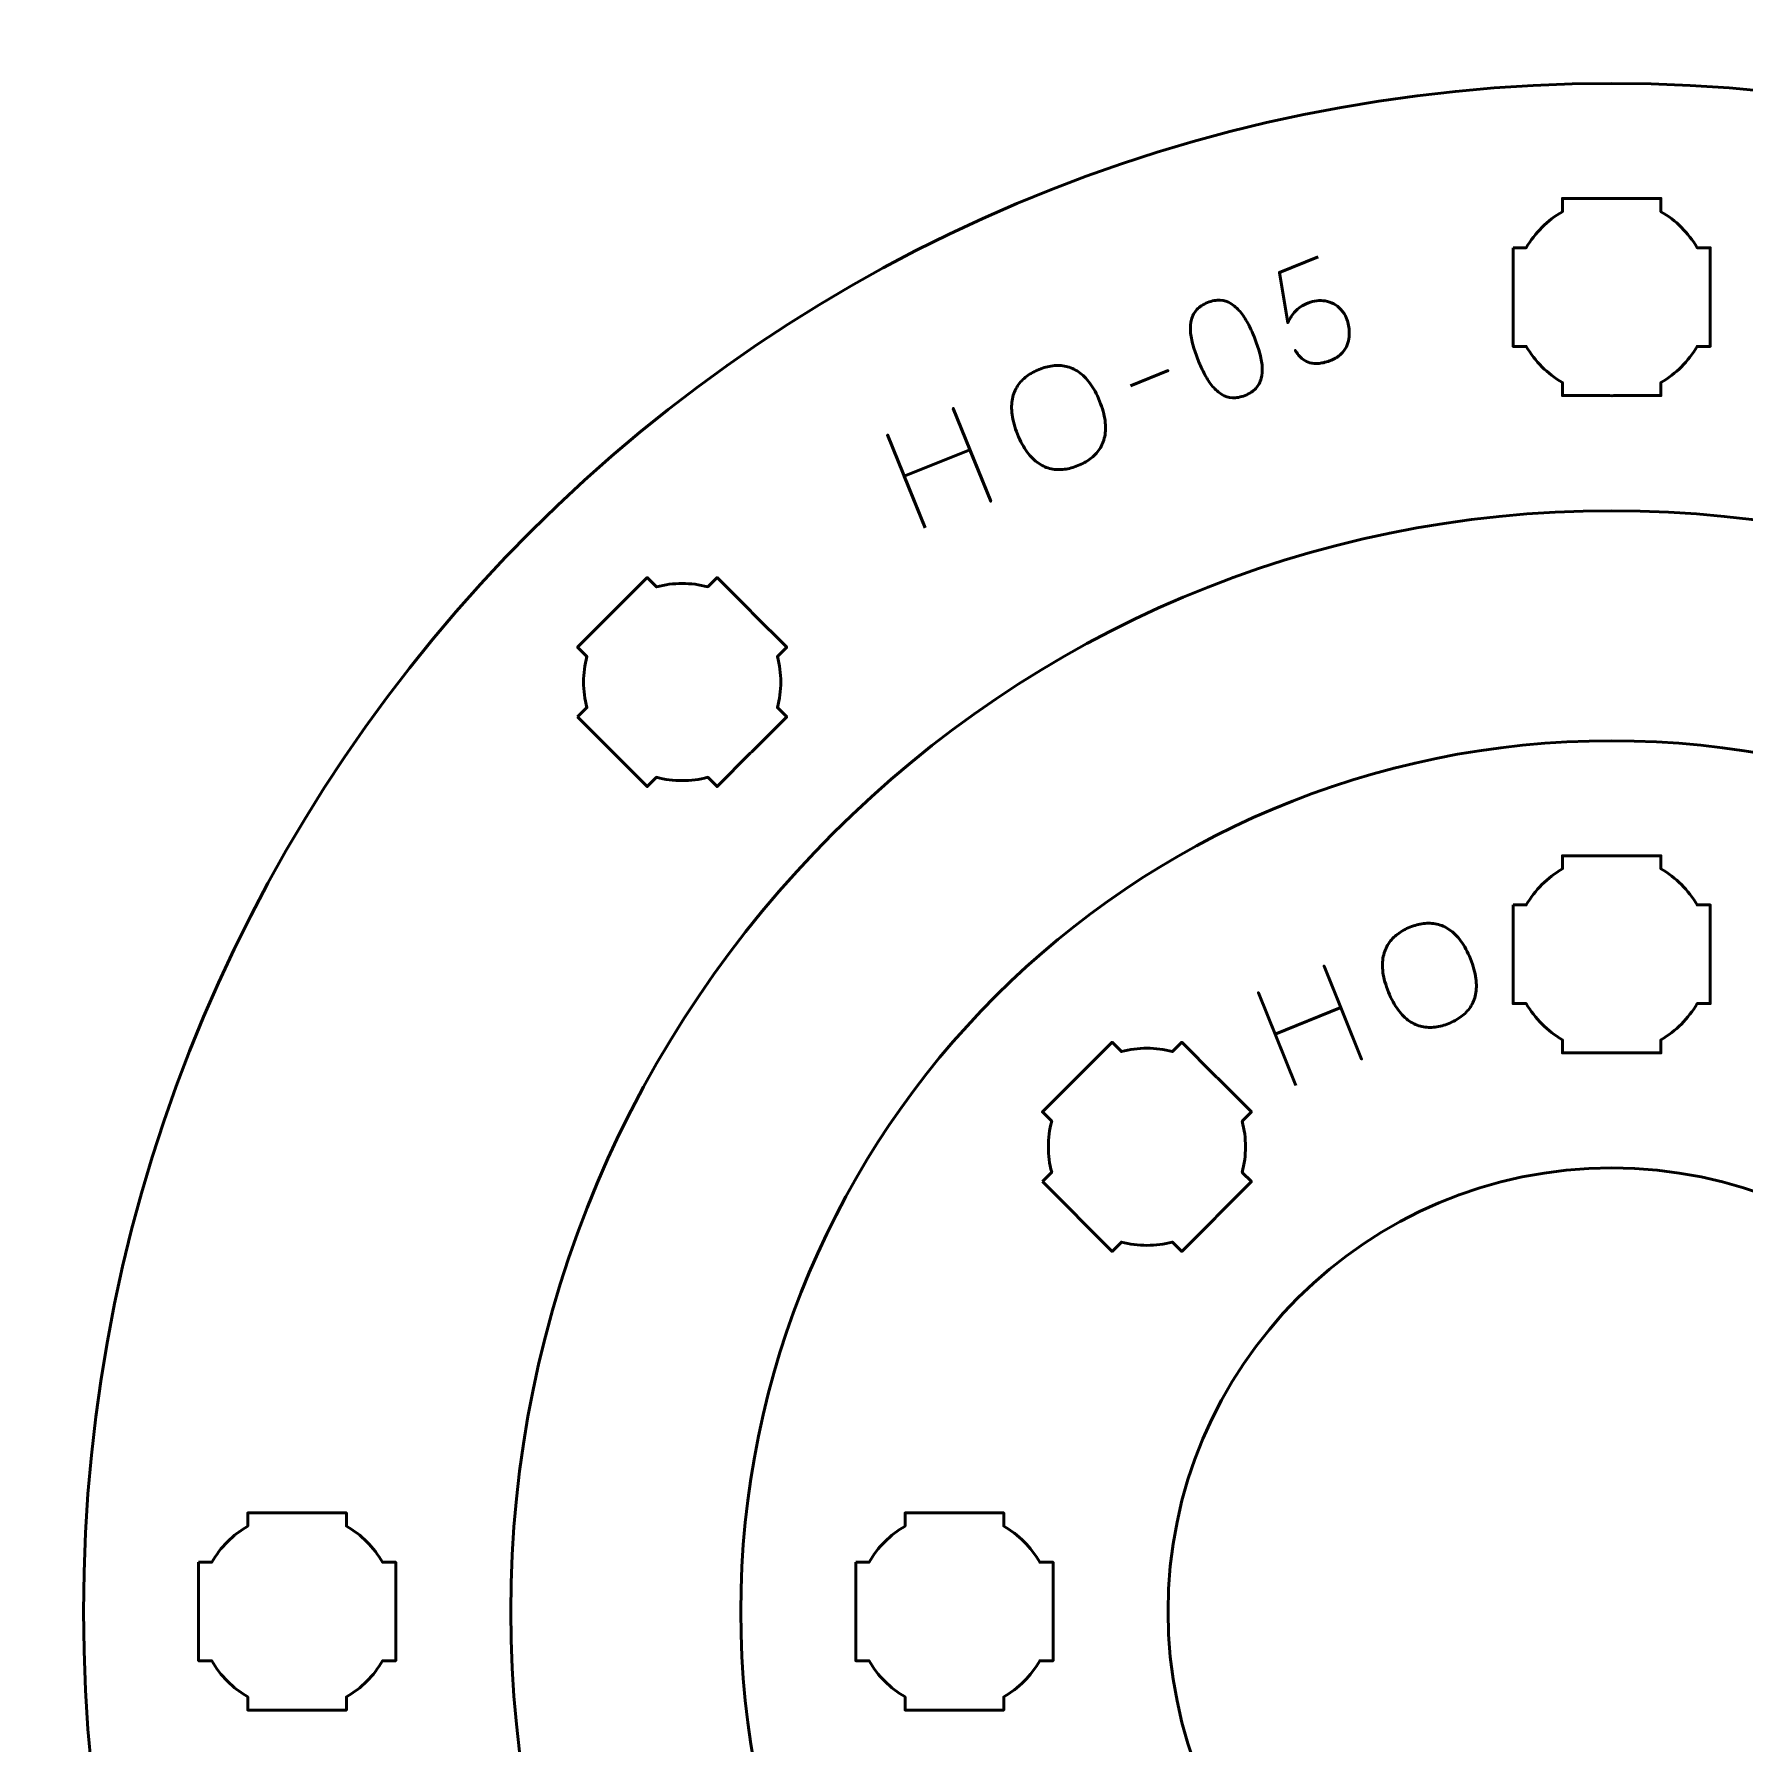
# Model space of a CAD drawing. Header units: centimetres. Extents: x -21 to 0, y -29.7 to 0.
# Drawn here: x -10.5 to -5.3, y -24.65 to -19.45 of the extents above; entities that cross this region are included whole.
import ezdxf

# ---------------------------------------------------------------- set-up
doc = ezdxf.new("R2010")
doc.units = ezdxf.units.CM
doc.header["$MEASUREMENT"] = 0
doc.layers.add('Layer 1', color=7, linetype='Continuous')

msp = doc.modelspace()

# ---------------------------------------------------------------- linework, layer by layer
at = {"layer": 'Layer 1', "color": 3, "lineweight": 53}
for major_axis in [(0, 4.65), (0, 3.35), (0, 2.65), (0, 1.35)]:
    msp.add_ellipse((-5.7, -24.25), major_axis=major_axis, ratio=1, dxfattribs=at)
at = {"layer": 'Layer 1', "color": 1, "lineweight": 53}
msp.add_open_spline([(-21.00003, -29.19995), (-21.00003, -29.19995), (-21.00003, -9.49992), (-21.00003, -9.49992), (-21.00003, -9.49992), (-21.00003, -9.41709), (-20.93286, -9.34992), (-20.85003, -9.34992), (-20.85003, -9.34992), (-20.7672, -9.34992), (-20.70003, -9.28275), (-20.70003, -9.19992), (-20.70003, -9.19992), (-20.70003, -9.11709), (-20.7672, -9.04992), (-20.85003, -9.04992), (-20.85003, -9.04992), (-20.93286, -9.04992), (-21.00003, -8.98275), (-21.00003, -8.89992), (-21.00003, -8.89992), (-21.00003, -8.81709), (-20.93286, -8.74992), (-20.85003, -8.74992), (-20.85003, -8.74992), (-20.7672, -8.74992), (-20.70003, -8.68275), (-20.70003, -8.59992), (-20.70003, -8.59992), (-20.70003, -8.51709), (-20.7672, -8.44992), (-20.85003, -8.44992), (-20.85003, -8.44992), (-20.93286, -8.44992), (-21.00003, -8.38275), (-21.00003, -8.29992), (-21.00003, -8.29992), (-21.00003, -8.21709), (-20.93286, -8.14992), (-20.85003, -8.14992), (-20.85003, -8.14992), (-20.7672, -8.14992), (-20.70003, -8.08275), (-20.70003, -7.99992), (-20.70003, -7.99992), (-20.70003, -7.91709), (-20.7672, -7.84992), (-20.85003, -7.84992), (-20.85003, -7.84992), (-20.93286, -7.84992), (-21.00003, -7.78275), (-21.00003, -7.69992), (-21.00003, -7.69992), (-21.00003, -7.61709), (-20.93286, -7.54992), (-20.85003, -7.54992), (-20.85003, -7.54992), (-20.7672, -7.54992), (-20.70003, -7.48275), (-20.70003, -7.39992), (-20.70003, -7.39992), (-20.70003, -7.31709), (-20.7672, -7.24992), (-20.85003, -7.24992), (-20.85003, -7.24992), (-20.93286, -7.24992), (-21.00003, -7.18275), (-21.00003, -7.09992), (-21.00003, -7.09992), (-21.00003, -7.01709), (-20.93286, -6.94992), (-20.85003, -6.94992), (-20.85003, -6.94992), (-20.7672, -6.94992), (-20.70003, -6.88275), (-20.70003, -6.79992), (-20.70003, -6.79992), (-20.70003, -6.71709), (-20.7672, -6.64992), (-20.85003, -6.64992), (-20.85003, -6.64992), (-20.93286, -6.64992), (-21.00003, -6.58275), (-21.00003, -6.49992), (-21.00003, -6.49992), (-21.00003, -6.41709), (-20.93286, -6.34992), (-20.85003, -6.34992), (-20.85003, -6.34992), (-20.7672, -6.34992), (-20.70003, -6.28275), (-20.70003, -6.19992), (-20.70003, -6.19992), (-20.70003, -6.11709), (-20.7672, -6.04992), (-20.85003, -6.04992), (-20.85003, -6.04992), (-20.93286, -6.04992), (-21.00003, -5.98275), (-21.00003, -5.89992), (-21.00003, -5.89992), (-21.00003, -5.81709), (-20.93286, -5.74992), (-20.85003, -5.74992), (-20.85003, -5.74992), (-20.7672, -5.74992), (-20.70003, -5.68275), (-20.70003, -5.59992), (-20.70003, -5.59992), (-20.70003, -5.51709), (-20.7672, -5.44992), (-20.85003, -5.44992), (-20.85003, -5.44992), (-20.93286, -5.44992), (-21.00003, -5.38275), (-21.00003, -5.29992), (-21.00003, -5.29992), (-21.00003, -5.21709), (-20.93286, -5.14992), (-20.85003, -5.14992), (-20.85003, -5.14992), (-20.7672, -5.14992), (-20.70003, -5.08275), (-20.70003, -4.99992), (-20.70003, -4.99992), (-20.70003, -4.91709), (-20.7672, -4.84992), (-20.85003, -4.84992), (-20.85003, -4.84992), (-20.93286, -4.84992), (-21.00003, -4.78275), (-21.00003, -4.69992), (-21.00003, -4.69992), (-21.00003, -4.61709), (-20.93286, -4.54992), (-20.85003, -4.54992), (-20.85003, -4.54992), (-20.7672, -4.54992), (-20.70003, -4.48275), (-20.70003, -4.39992), (-20.70003, -4.39992), (-20.70003, -4.31709), (-20.7672, -4.24992), (-20.85003, -4.24992), (-20.85003, -4.24992), (-20.93286, -4.24992), (-21.00003, -4.18275), (-21.00003, -4.09992), (-21.00003, -4.09992), (-21.00003, -4.01709), (-20.93286, -3.94992), (-20.85003, -3.94992), (-20.85003, -3.94992), (-20.7672, -3.94992), (-20.70003, -3.88275), (-20.70003, -3.79992), (-20.70003, -3.79992), (-20.70003, -3.71709), (-20.7672, -3.64992), (-20.85003, -3.64992), (-20.85003, -3.64992), (-20.93286, -3.64992), (-21.00003, -3.58275), (-21.00003, -3.49992), (-21.00003, -3.49992), (-21.00003, -3.41709), (-20.93286, -3.34992), (-20.85003, -3.34992), (-20.85003, -3.34992), (-20.7672, -3.34992), (-20.70003, -3.28275), (-20.70003, -3.19992), (-20.70003, -3.19992), (-20.70003, -3.11709), (-20.7672, -3.04992), (-20.85003, -3.04992), (-20.85003, -3.04992), (-20.93286, -3.04992), (-21.00003, -2.98275), (-21.00003, -2.89992), (-21.00003, -2.89992), (-21.00003, -2.81709), (-20.93286, -2.74992), (-20.85003, -2.74992), (-20.85003, -2.74992), (-20.7672, -2.74992), (-20.70003, -2.68275), (-20.70003, -2.59992), (-20.70003, -2.59992), (-20.70003, -2.51709), (-20.7672, -2.44992), (-20.85003, -2.44992), (-20.85003, -2.44992), (-20.93286, -2.44992), (-21.00003, -2.38275), (-21.00003, -2.29992), (-21.00003, -2.29992), (-21.00003, -2.21709), (-20.93286, -2.14992), (-20.85003, -2.14992), (-20.85003, -2.14992), (-20.7672, -2.14992), (-20.70003, -2.08275), (-20.70003, -1.99992), (-20.70003, -1.99992), (-20.70003, -1.91709), (-20.7672, -1.84992), (-20.85003, -1.84992), (-20.85003, -1.84992), (-20.93286, -1.84992), (-21.00003, -1.78275), (-21.00003, -1.69992), (-21.00003, -1.69992), (-21.00003, -1.61709), (-20.93286, -1.54992), (-20.85003, -1.54992), (-20.85003, -1.54992), (-20.7672, -1.54992), (-20.70003, -1.48275), (-20.70003, -1.39992), (-20.70003, -1.39992), (-20.70003, -1.31709), (-20.7672, -1.24992), (-20.85003, -1.24992), (-20.85003, -1.24992), (-20.93286, -1.24992), (-21.00003, -1.18275), (-21.00003, -1.09992), (-21.00003, -1.09992), (-21.00003, -1.09992), (-21.00003, -0.49992), (-21.00003, -0.49992), (-21.00003, -0.49992), (-21.00003, -0.22295), (-20.77694, 0.00004), (-20.49994, 0.00004), (-20.49994, 0.00004), (-20.49994, 0.00004), (-0.50008, 0.00004), (-0.50008, 0.00004), (-0.50008, 0.00004), (-0.22294, 0.00004), (0.00002, -0.22295), (0.00002, -0.49992), (0.00002, -0.49992), (0.00002, -0.49992), (0.00002, -29.19995), (0.00002, -29.19995), (0.00002, -29.19995), (0.00002, -29.47695), (-0.22294, -29.70004), (-0.50008, -29.70004), (-0.50008, -29.70004), (-0.50008, -29.70004), (-20.49994, -29.70004), (-20.49994, -29.70004), (-20.49994, -29.70004), (-20.77694, -29.70004), (-21.00003, -29.47695), (-21.00003, -29.19995)], degree=3, knots=[0, 0, 0, 0, 0.0153846, 0.0153846, 0.0153846, 0.0153846, 0.0307692, 0.0307692, 0.0307692, 0.0307692, 0.0461538, 0.0461538, 0.0461538, 0.0461538, 0.0615385, 0.0615385, 0.0615385, 0.0615385, 0.0769231, 0.0769231, 0.0769231, 0.0769231, 0.0923077, 0.0923077, 0.0923077, 0.0923077, 0.1076923, 0.1076923, 0.1076923, 0.1076923, 0.1230769, 0.1230769, 0.1230769, 0.1230769, 0.1384615, 0.1384615, 0.1384615, 0.1384615, 0.1538462, 0.1538462, 0.1538462, 0.1538462, 0.1692308, 0.1692308, 0.1692308, 0.1692308, 0.1846154, 0.1846154, 0.1846154, 0.1846154, 0.2, 0.2, 0.2, 0.2, 0.2153846, 0.2153846, 0.2153846, 0.2153846, 0.2307692, 0.2307692, 0.2307692, 0.2307692, 0.2461538, 0.2461538, 0.2461538, 0.2461538, 0.2615385, 0.2615385, 0.2615385, 0.2615385, 0.2769231, 0.2769231, 0.2769231, 0.2769231, 0.2923077, 0.2923077, 0.2923077, 0.2923077, 0.3076923, 0.3076923, 0.3076923, 0.3076923, 0.3230769, 0.3230769, 0.3230769, 0.3230769, 0.3384615, 0.3384615, 0.3384615, 0.3384615, 0.3538462, 0.3538462, 0.3538462, 0.3538462, 0.3692308, 0.3692308, 0.3692308, 0.3692308, 0.3846154, 0.3846154, 0.3846154, 0.3846154, 0.4, 0.4, 0.4, 0.4, 0.4153846, 0.4153846, 0.4153846, 0.4153846, 0.4307692, 0.4307692, 0.4307692, 0.4307692, 0.4461538, 0.4461538, 0.4461538, 0.4461538, 0.4615385, 0.4615385, 0.4615385, 0.4615385, 0.4769231, 0.4769231, 0.4769231, 0.4769231, 0.4923077, 0.4923077, 0.4923077, 0.4923077, 0.5076923, 0.5076923, 0.5076923, 0.5076923, 0.5230769, 0.5230769, 0.5230769, 0.5230769, 0.5384615, 0.5384615, 0.5384615, 0.5384615, 0.5538462, 0.5538462, 0.5538462, 0.5538462, 0.5692308, 0.5692308, 0.5692308, 0.5692308, 0.5846154, 0.5846154, 0.5846154, 0.5846154, 0.6, 0.6, 0.6, 0.6, 0.6153846, 0.6153846, 0.6153846, 0.6153846, 0.6307692, 0.6307692, 0.6307692, 0.6307692, 0.6461538, 0.6461538, 0.6461538, 0.6461538, 0.6615385, 0.6615385, 0.6615385, 0.6615385, 0.6769231, 0.6769231, 0.6769231, 0.6769231, 0.6923077, 0.6923077, 0.6923077, 0.6923077, 0.7076923, 0.7076923, 0.7076923, 0.7076923, 0.7230769, 0.7230769, 0.7230769, 0.7230769, 0.7384615, 0.7384615, 0.7384615, 0.7384615, 0.7538462, 0.7538462, 0.7538462, 0.7538462, 0.7692308, 0.7692308, 0.7692308, 0.7692308, 0.7846154, 0.7846154, 0.7846154, 0.7846154, 0.8, 0.8, 0.8, 0.8, 0.8153846, 0.8153846, 0.8153846, 0.8153846, 0.8307692, 0.8307692, 0.8307692, 0.8307692, 0.8461538, 0.8461538, 0.8461538, 0.8461538, 0.8615385, 0.8615385, 0.8615385, 0.8615385, 0.8769231, 0.8769231, 0.8769231, 0.8769231, 0.8923077, 0.8923077, 0.8923077, 0.8923077, 0.9076923, 0.9076923, 0.9076923, 0.9076923, 0.9230769, 0.9230769, 0.9230769, 0.9230769, 0.9384615, 0.9384615, 0.9384615, 0.9384615, 0.9538462, 0.9538462, 0.9538462, 0.9538462, 0.9692308, 0.9692308, 0.9692308, 0.9692308, 0.9846154, 0.9846154, 0.9846154, 0.9846154, 1, 1, 1, 1], dxfattribs=at)
at = {"layer": 'Layer 1', "lineweight": 53}
for points in [[(-6, -20.0999), (-6, -20.0999), (-5.9598, -20.0999), (-5.9598, -20.0999), (-5.9598, -20.0999), (-5.93347, -20.05438), (-5.89551, -20.01645), (-5.85, -19.99012), (-5.85, -19.99012), (-5.85, -19.99012), (-5.85, -19.9499), (-5.85, -19.9499), (-5.85, -19.9499), (-5.85, -19.9499), (-5.55, -19.9499), (-5.55, -19.9499), (-5.55, -19.9499), (-5.55, -19.9499), (-5.55, -19.99009), (-5.55, -19.99009), (-5.55, -19.99009), (-5.50447, -20.01642), (-5.46648, -20.05437), (-5.44012, -20.0999), (-5.44012, -20.0999), (-5.44012, -20.0999), (-5.4, -20.0999), (-5.4, -20.0999), (-5.4, -20.0999), (-5.4, -20.0999), (-5.4, -20.24532), (-5.4, -20.24532), (-5.4, -20.24532), (-5.4, -20.24532), (-5.39994, -20.24997), (-5.39994, -20.24997), (-5.39994, -20.24997), (-5.39994, -20.24997), (-5.4, -20.25461), (-5.4, -20.25461), (-5.4, -20.25461), (-5.4, -20.25461), (-5.4, -20.3999), (-5.4, -20.3999), (-5.4, -20.3999), (-5.4, -20.3999), (-5.44007, -20.3999), (-5.44007, -20.3999), (-5.44007, -20.3999), (-5.46642, -20.44547), (-5.50442, -20.48348), (-5.55, -20.50984), (-5.55, -20.50984), (-5.55, -20.50984), (-5.55, -20.5499), (-5.55, -20.5499), (-5.55, -20.5499), (-5.55, -20.5499), (-5.69328, -20.5499), (-5.69328, -20.5499), (-5.69328, -20.5499), (-5.69328, -20.5499), (-5.69995, -20.54998), (-5.69995, -20.54998), (-5.69995, -20.54998), (-5.69995, -20.54998), (-5.70663, -20.5499), (-5.70663, -20.5499), (-5.70663, -20.5499), (-5.70663, -20.5499), (-5.85, -20.5499), (-5.85, -20.5499), (-5.85, -20.5499), (-5.85, -20.5499), (-5.85, -20.5098), (-5.85, -20.5098), (-5.85, -20.5098), (-5.89554, -20.48344), (-5.93352, -20.44545), (-5.95985, -20.3999), (-5.95985, -20.3999), (-5.95985, -20.3999), (-6, -20.3999), (-6, -20.3999), (-6, -20.3999), (-6, -20.3999), (-6, -20.0999), (-6, -20.0999)], [(-8.84664, -21.52757), (-8.84664, -21.52757), (-8.81822, -21.49915), (-8.81822, -21.49915), (-8.81822, -21.49915), (-8.83179, -21.44834), (-8.83177, -21.39468), (-8.8182, -21.34388), (-8.8182, -21.34388), (-8.8182, -21.34388), (-8.84664, -21.31544), (-8.84664, -21.31544), (-8.84664, -21.31544), (-8.84664, -21.31544), (-8.63451, -21.10331), (-8.63451, -21.10331), (-8.63451, -21.10331), (-8.63451, -21.10331), (-8.60609, -21.13173), (-8.60609, -21.13173), (-8.60609, -21.13173), (-8.55528, -21.11815), (-8.50158, -21.11812), (-8.45075, -21.13168), (-8.45075, -21.13168), (-8.45075, -21.13168), (-8.42238, -21.10331), (-8.42238, -21.10331), (-8.42238, -21.10331), (-8.42238, -21.10331), (-8.31955, -21.20614), (-8.31955, -21.20614), (-8.31955, -21.20614), (-8.31955, -21.20614), (-8.31622, -21.20938), (-8.31622, -21.20938), (-8.31622, -21.20938), (-8.31622, -21.20938), (-8.31298, -21.2127), (-8.31298, -21.2127), (-8.31298, -21.2127), (-8.31298, -21.2127), (-8.21025, -21.31544), (-8.21025, -21.31544), (-8.21025, -21.31544), (-8.21025, -21.31544), (-8.23858, -21.34377), (-8.23858, -21.34377), (-8.23858, -21.34377), (-8.22499, -21.39463), (-8.22498, -21.44838), (-8.23858, -21.49925), (-8.23858, -21.49925), (-8.23858, -21.49925), (-8.21025, -21.52757), (-8.21025, -21.52757), (-8.21025, -21.52757), (-8.21025, -21.52757), (-8.31156, -21.62889), (-8.31156, -21.62889), (-8.31156, -21.62889), (-8.31156, -21.62889), (-8.31622, -21.63366), (-8.31622, -21.63366), (-8.31622, -21.63366), (-8.31622, -21.63366), (-8.321, -21.63833), (-8.321, -21.63833), (-8.321, -21.63833), (-8.321, -21.63833), (-8.42238, -21.7397), (-8.42238, -21.7397), (-8.42238, -21.7397), (-8.42238, -21.7397), (-8.45074, -21.71135), (-8.45074, -21.71135), (-8.45074, -21.71135), (-8.50158, -21.72491), (-8.5553, -21.7249), (-8.60612, -21.71131), (-8.60612, -21.71131), (-8.60612, -21.71131), (-8.63451, -21.7397), (-8.63451, -21.7397), (-8.63451, -21.7397), (-8.63451, -21.7397), (-8.84664, -21.52757), (-8.84664, -21.52757)], [(-6, -22.0999), (-6, -22.0999), (-5.9598, -22.0999), (-5.9598, -22.0999), (-5.9598, -22.0999), (-5.93347, -22.05438), (-5.89551, -22.01645), (-5.85, -21.99012), (-5.85, -21.99012), (-5.85, -21.99012), (-5.85, -21.9499), (-5.85, -21.9499), (-5.85, -21.9499), (-5.85, -21.9499), (-5.55, -21.9499), (-5.55, -21.9499), (-5.55, -21.9499), (-5.55, -21.9499), (-5.55, -21.99009), (-5.55, -21.99009), (-5.55, -21.99009), (-5.50447, -22.01642), (-5.46648, -22.05437), (-5.44012, -22.0999), (-5.44012, -22.0999), (-5.44012, -22.0999), (-5.4, -22.0999), (-5.4, -22.0999), (-5.4, -22.0999), (-5.4, -22.0999), (-5.4, -22.24532), (-5.4, -22.24532), (-5.4, -22.24532), (-5.4, -22.24532), (-5.39994, -22.24997), (-5.39994, -22.24997), (-5.39994, -22.24997), (-5.39994, -22.24997), (-5.4, -22.25461), (-5.4, -22.25461), (-5.4, -22.25461), (-5.4, -22.25461), (-5.4, -22.3999), (-5.4, -22.3999), (-5.4, -22.3999), (-5.4, -22.3999), (-5.44007, -22.3999), (-5.44007, -22.3999), (-5.44007, -22.3999), (-5.46642, -22.44547), (-5.50442, -22.48348), (-5.55, -22.50984), (-5.55, -22.50984), (-5.55, -22.50984), (-5.55, -22.5499), (-5.55, -22.5499), (-5.55, -22.5499), (-5.55, -22.5499), (-5.69328, -22.5499), (-5.69328, -22.5499), (-5.69328, -22.5499), (-5.69328, -22.5499), (-5.69995, -22.54998), (-5.69995, -22.54998), (-5.69995, -22.54998), (-5.69995, -22.54998), (-5.70663, -22.5499), (-5.70663, -22.5499), (-5.70663, -22.5499), (-5.70663, -22.5499), (-5.85, -22.5499), (-5.85, -22.5499), (-5.85, -22.5499), (-5.85, -22.5499), (-5.85, -22.5098), (-5.85, -22.5098), (-5.85, -22.5098), (-5.89554, -22.48344), (-5.93352, -22.44545), (-5.95985, -22.3999), (-5.95985, -22.3999), (-5.95985, -22.3999), (-6, -22.3999), (-6, -22.3999), (-6, -22.3999), (-6, -22.3999), (-6, -22.0999), (-6, -22.0999)], [(-7.43243, -22.94179), (-7.43243, -22.94179), (-7.40401, -22.91336), (-7.40401, -22.91336), (-7.40401, -22.91336), (-7.41757, -22.86255), (-7.41755, -22.80889), (-7.40399, -22.75809), (-7.40399, -22.75809), (-7.40399, -22.75809), (-7.43243, -22.72965), (-7.43243, -22.72965), (-7.43243, -22.72965), (-7.43243, -22.72965), (-7.2203, -22.51752), (-7.2203, -22.51752), (-7.2203, -22.51752), (-7.2203, -22.51752), (-7.19188, -22.54594), (-7.19188, -22.54594), (-7.19188, -22.54594), (-7.14107, -22.53236), (-7.08737, -22.53234), (-7.03654, -22.54589), (-7.03654, -22.54589), (-7.03654, -22.54589), (-7.00817, -22.51752), (-7.00817, -22.51752), (-7.00817, -22.51752), (-7.00817, -22.51752), (-6.90534, -22.62035), (-6.90534, -22.62035), (-6.90534, -22.62035), (-6.90534, -22.62035), (-6.90201, -22.62359), (-6.90201, -22.62359), (-6.90201, -22.62359), (-6.90201, -22.62359), (-6.89877, -22.62692), (-6.89877, -22.62692), (-6.89877, -22.62692), (-6.89877, -22.62692), (-6.79604, -22.72965), (-6.79604, -22.72965), (-6.79604, -22.72965), (-6.79604, -22.72965), (-6.82437, -22.75799), (-6.82437, -22.75799), (-6.82437, -22.75799), (-6.81078, -22.80884), (-6.81077, -22.86259), (-6.82436, -22.91346), (-6.82436, -22.91346), (-6.82436, -22.91346), (-6.79604, -22.94179), (-6.79604, -22.94179), (-6.79604, -22.94179), (-6.79604, -22.94179), (-6.89735, -23.0431), (-6.89735, -23.0431), (-6.89735, -23.0431), (-6.89735, -23.0431), (-6.90201, -23.04787), (-6.90201, -23.04787), (-6.90201, -23.04787), (-6.90201, -23.04787), (-6.90679, -23.05254), (-6.90679, -23.05254), (-6.90679, -23.05254), (-6.90679, -23.05254), (-7.00817, -23.15392), (-7.00817, -23.15392), (-7.00817, -23.15392), (-7.00817, -23.15392), (-7.03652, -23.12556), (-7.03652, -23.12556), (-7.03652, -23.12556), (-7.08736, -23.13912), (-7.14108, -23.13912), (-7.19191, -23.12553), (-7.19191, -23.12553), (-7.19191, -23.12553), (-7.2203, -23.15392), (-7.2203, -23.15392), (-7.2203, -23.15392), (-7.2203, -23.15392), (-7.43243, -22.94179), (-7.43243, -22.94179)], [(-10, -24.0999), (-10, -24.0999), (-9.9598, -24.0999), (-9.9598, -24.0999), (-9.9598, -24.0999), (-9.93347, -24.05438), (-9.89551, -24.01645), (-9.85, -23.99012), (-9.85, -23.99012), (-9.85, -23.99012), (-9.85, -23.9499), (-9.85, -23.9499), (-9.85, -23.9499), (-9.85, -23.9499), (-9.55, -23.9499), (-9.55, -23.9499), (-9.55, -23.9499), (-9.55, -23.9499), (-9.55, -23.99009), (-9.55, -23.99009), (-9.55, -23.99009), (-9.50447, -24.01642), (-9.46648, -24.05437), (-9.44012, -24.0999), (-9.44012, -24.0999), (-9.44012, -24.0999), (-9.4, -24.0999), (-9.4, -24.0999), (-9.4, -24.0999), (-9.4, -24.0999), (-9.4, -24.24532), (-9.4, -24.24532), (-9.4, -24.24532), (-9.4, -24.24532), (-9.39994, -24.24997), (-9.39994, -24.24997), (-9.39994, -24.24997), (-9.39994, -24.24997), (-9.4, -24.25461), (-9.4, -24.25461), (-9.4, -24.25461), (-9.4, -24.25461), (-9.4, -24.3999), (-9.4, -24.3999), (-9.4, -24.3999), (-9.4, -24.3999), (-9.44007, -24.3999), (-9.44007, -24.3999), (-9.44007, -24.3999), (-9.46642, -24.44547), (-9.50442, -24.48348), (-9.55, -24.50984), (-9.55, -24.50984), (-9.55, -24.50984), (-9.55, -24.5499), (-9.55, -24.5499), (-9.55, -24.5499), (-9.55, -24.5499), (-9.69328, -24.5499), (-9.69328, -24.5499), (-9.69328, -24.5499), (-9.69328, -24.5499), (-9.69995, -24.54998), (-9.69995, -24.54998), (-9.69995, -24.54998), (-9.69995, -24.54998), (-9.70663, -24.5499), (-9.70663, -24.5499), (-9.70663, -24.5499), (-9.70663, -24.5499), (-9.85, -24.5499), (-9.85, -24.5499), (-9.85, -24.5499), (-9.85, -24.5499), (-9.85, -24.5098), (-9.85, -24.5098), (-9.85, -24.5098), (-9.89554, -24.48344), (-9.93352, -24.44545), (-9.95985, -24.3999), (-9.95985, -24.3999), (-9.95985, -24.3999), (-10, -24.3999), (-10, -24.3999), (-10, -24.3999), (-10, -24.3999), (-10, -24.0999), (-10, -24.0999)], [(-8, -24.0999), (-8, -24.0999), (-7.9598, -24.0999), (-7.9598, -24.0999), (-7.9598, -24.0999), (-7.93347, -24.05438), (-7.89551, -24.01645), (-7.85, -23.99012), (-7.85, -23.99012), (-7.85, -23.99012), (-7.85, -23.9499), (-7.85, -23.9499), (-7.85, -23.9499), (-7.85, -23.9499), (-7.55, -23.9499), (-7.55, -23.9499), (-7.55, -23.9499), (-7.55, -23.9499), (-7.55, -23.99009), (-7.55, -23.99009), (-7.55, -23.99009), (-7.50447, -24.01642), (-7.46648, -24.05437), (-7.44012, -24.0999), (-7.44012, -24.0999), (-7.44012, -24.0999), (-7.4, -24.0999), (-7.4, -24.0999), (-7.4, -24.0999), (-7.4, -24.0999), (-7.4, -24.24532), (-7.4, -24.24532), (-7.4, -24.24532), (-7.4, -24.24532), (-7.39994, -24.24997), (-7.39994, -24.24997), (-7.39994, -24.24997), (-7.39994, -24.24997), (-7.4, -24.25461), (-7.4, -24.25461), (-7.4, -24.25461), (-7.4, -24.25461), (-7.4, -24.3999), (-7.4, -24.3999), (-7.4, -24.3999), (-7.4, -24.3999), (-7.44007, -24.3999), (-7.44007, -24.3999), (-7.44007, -24.3999), (-7.46642, -24.44547), (-7.50442, -24.48348), (-7.55, -24.50984), (-7.55, -24.50984), (-7.55, -24.50984), (-7.55, -24.5499), (-7.55, -24.5499), (-7.55, -24.5499), (-7.55, -24.5499), (-7.69328, -24.5499), (-7.69328, -24.5499), (-7.69328, -24.5499), (-7.69328, -24.5499), (-7.69995, -24.54998), (-7.69995, -24.54998), (-7.69995, -24.54998), (-7.69995, -24.54998), (-7.70663, -24.5499), (-7.70663, -24.5499), (-7.70663, -24.5499), (-7.70663, -24.5499), (-7.85, -24.5499), (-7.85, -24.5499), (-7.85, -24.5499), (-7.85, -24.5499), (-7.85, -24.5098), (-7.85, -24.5098), (-7.85, -24.5098), (-7.89554, -24.48344), (-7.93352, -24.44545), (-7.95985, -24.3999), (-7.95985, -24.3999), (-7.95985, -24.3999), (-8, -24.3999), (-8, -24.3999), (-8, -24.3999), (-8, -24.3999), (-8, -24.0999), (-8, -24.0999)]]:
    msp.add_open_spline(points, degree=3, knots=[0, 0, 0, 0, 0.0454545, 0.0454545, 0.0454545, 0.0454545, 0.0909091, 0.0909091, 0.0909091, 0.0909091, 0.1363636, 0.1363636, 0.1363636, 0.1363636, 0.1818182, 0.1818182, 0.1818182, 0.1818182, 0.2272727, 0.2272727, 0.2272727, 0.2272727, 0.2727273, 0.2727273, 0.2727273, 0.2727273, 0.3181818, 0.3181818, 0.3181818, 0.3181818, 0.3636364, 0.3636364, 0.3636364, 0.3636364, 0.4090909, 0.4090909, 0.4090909, 0.4090909, 0.4545455, 0.4545455, 0.4545455, 0.4545455, 0.5, 0.5, 0.5, 0.5, 0.5454545, 0.5454545, 0.5454545, 0.5454545, 0.5909091, 0.5909091, 0.5909091, 0.5909091, 0.6363636, 0.6363636, 0.6363636, 0.6363636, 0.6818182, 0.6818182, 0.6818182, 0.6818182, 0.7272727, 0.7272727, 0.7272727, 0.7272727, 0.7727273, 0.7727273, 0.7727273, 0.7727273, 0.8181818, 0.8181818, 0.8181818, 0.8181818, 0.8636364, 0.8636364, 0.8636364, 0.8636364, 0.9090909, 0.9090909, 0.9090909, 0.9090909, 0.9545455, 0.9545455, 0.9545455, 0.9545455, 1, 1, 1, 1], dxfattribs=at)
at = {"layer": 'Layer 1', "color": 5, "lineweight": 53}
for points, knots in [([(-6.59325, -20.12744), (-6.59325, -20.12744), (-6.711, -20.17503), (-6.711, -20.17503), (-6.711, -20.17503), (-6.711, -20.17503), (-6.68559, -20.32822), (-6.68559, -20.32822), (-6.68559, -20.32822), (-6.68201, -20.32134), (-6.67849, -20.31495), (-6.67499, -20.3092), (-6.67499, -20.3092), (-6.67148, -20.30351), (-6.66756, -20.29818), (-6.66307, -20.29335), (-6.66307, -20.29335), (-6.65865, -20.28852), (-6.65318, -20.28398), (-6.64664, -20.27974), (-6.64664, -20.27974), (-6.64012, -20.27556), (-6.63211, -20.27147), (-6.62248, -20.2676), (-6.62248, -20.2676), (-6.61462, -20.26443), (-6.60635, -20.26231), (-6.59766, -20.26125), (-6.59766, -20.26125), (-6.5889, -20.2602), (-6.58015, -20.26035), (-6.57135, -20.26177), (-6.57135, -20.26177), (-6.56254, -20.26318), (-6.5541, -20.26601), (-6.54595, -20.27032), (-6.54595, -20.27032), (-6.5378, -20.27455), (-6.53038, -20.2804), (-6.52367, -20.2878), (-6.52367, -20.2878), (-6.51696, -20.29519), (-6.51132, -20.30441), (-6.50683, -20.31539), (-6.50683, -20.31539), (-6.5051, -20.31942), (-6.50353, -20.32466), (-6.50196, -20.3311), (-6.50196, -20.3311), (-6.50039, -20.33746), (-6.49939, -20.34459), (-6.49876, -20.35243), (-6.49876, -20.35243), (-6.4982, -20.36027), (-6.49854, -20.36844), (-6.49982, -20.37683), (-6.49982, -20.37683), (-6.50102, -20.3853), (-6.50357, -20.39353), (-6.50744, -20.4016), (-6.50744, -20.4016), (-6.51139, -20.40976), (-6.51696, -20.41726), (-6.52436, -20.42418), (-6.52436, -20.42418), (-6.53177, -20.4311), (-6.54126, -20.43694), (-6.55302, -20.44177), (-6.55302, -20.44177), (-6.56697, -20.44737), (-6.57934, -20.45065), (-6.59007, -20.45169), (-6.59007, -20.45169), (-6.60081, -20.45265), (-6.61012, -20.45208), (-6.61808, -20.44975), (-6.61808, -20.44975), (-6.62596, -20.44749), (-6.63277, -20.44425), (-6.63845, -20.44005), (-6.63845, -20.44005), (-6.6442, -20.43576), (-6.64903, -20.4312), (-6.65293, -20.42622), (-6.65293, -20.42622), (-6.65691, -20.42132), (-6.66034, -20.41664), (-6.66305, -20.41232), (-6.66305, -20.41232), (-6.66034, -20.41664), (-6.65691, -20.42132), (-6.65293, -20.42622), (-6.65293, -20.42622), (-6.64903, -20.4312), (-6.6442, -20.43576), (-6.63845, -20.44005), (-6.63845, -20.44005), (-6.63277, -20.44425), (-6.62596, -20.44749), (-6.61808, -20.44975), (-6.61808, -20.44975), (-6.61012, -20.45208), (-6.60081, -20.45265), (-6.59007, -20.45169), (-6.59007, -20.45169), (-6.57934, -20.45065), (-6.56697, -20.44737), (-6.55302, -20.44177), (-6.55302, -20.44177), (-6.54126, -20.43694), (-6.53177, -20.4311), (-6.52436, -20.42418), (-6.52436, -20.42418), (-6.51696, -20.41726), (-6.51139, -20.40976), (-6.50744, -20.4016), (-6.50744, -20.4016), (-6.50357, -20.39353), (-6.50102, -20.3853), (-6.49982, -20.37683), (-6.49982, -20.37683), (-6.49854, -20.36844), (-6.4982, -20.36027), (-6.49876, -20.35243), (-6.49876, -20.35243), (-6.49939, -20.34459), (-6.50039, -20.33746), (-6.50196, -20.3311), (-6.50196, -20.3311), (-6.50353, -20.32466), (-6.5051, -20.31942), (-6.50683, -20.31539), (-6.50683, -20.31539), (-6.51132, -20.30441), (-6.51696, -20.29519), (-6.52367, -20.2878), (-6.52367, -20.2878), (-6.53038, -20.2804), (-6.5378, -20.27455), (-6.54595, -20.27032), (-6.54595, -20.27032), (-6.5541, -20.26601), (-6.56254, -20.26318), (-6.57135, -20.26177), (-6.57135, -20.26177), (-6.58015, -20.26035), (-6.5889, -20.2602), (-6.59766, -20.26125), (-6.59766, -20.26125), (-6.60635, -20.26231), (-6.61462, -20.26443), (-6.62248, -20.2676), (-6.62248, -20.2676), (-6.63211, -20.27147), (-6.64012, -20.27556), (-6.64664, -20.27974), (-6.64664, -20.27974), (-6.65318, -20.28398), (-6.65865, -20.28852), (-6.66307, -20.29335), (-6.66307, -20.29335), (-6.66756, -20.29818), (-6.67148, -20.30351), (-6.67499, -20.3092), (-6.67499, -20.3092), (-6.67849, -20.31495), (-6.68201, -20.32134), (-6.68559, -20.32822), (-6.68559, -20.32822), (-6.68559, -20.32822), (-6.711, -20.17503), (-6.711, -20.17503), (-6.711, -20.17503), (-6.711, -20.17503), (-6.59325, -20.12744), (-6.59325, -20.12744)], [0, 0, 0, 0, 0.0227273, 0.0227273, 0.0227273, 0.0227273, 0.0454545, 0.0454545, 0.0454545, 0.0454545, 0.0681818, 0.0681818, 0.0681818, 0.0681818, 0.0909091, 0.0909091, 0.0909091, 0.0909091, 0.1136364, 0.1136364, 0.1136364, 0.1136364, 0.1363636, 0.1363636, 0.1363636, 0.1363636, 0.1590909, 0.1590909, 0.1590909, 0.1590909, 0.1818182, 0.1818182, 0.1818182, 0.1818182, 0.2045455, 0.2045455, 0.2045455, 0.2045455, 0.2272727, 0.2272727, 0.2272727, 0.2272727, 0.25, 0.25, 0.25, 0.25, 0.2727273, 0.2727273, 0.2727273, 0.2727273, 0.2954545, 0.2954545, 0.2954545, 0.2954545, 0.3181818, 0.3181818, 0.3181818, 0.3181818, 0.3409091, 0.3409091, 0.3409091, 0.3409091, 0.3636364, 0.3636364, 0.3636364, 0.3636364, 0.3863636, 0.3863636, 0.3863636, 0.3863636, 0.4090909, 0.4090909, 0.4090909, 0.4090909, 0.4318182, 0.4318182, 0.4318182, 0.4318182, 0.4545455, 0.4545455, 0.4545455, 0.4545455, 0.4772727, 0.4772727, 0.4772727, 0.4772727, 0.5, 0.5, 0.5, 0.5, 0.5227273, 0.5227273, 0.5227273, 0.5227273, 0.5454545, 0.5454545, 0.5454545, 0.5454545, 0.5681818, 0.5681818, 0.5681818, 0.5681818, 0.5909091, 0.5909091, 0.5909091, 0.5909091, 0.6136364, 0.6136364, 0.6136364, 0.6136364, 0.6363636, 0.6363636, 0.6363636, 0.6363636, 0.6590909, 0.6590909, 0.6590909, 0.6590909, 0.6818182, 0.6818182, 0.6818182, 0.6818182, 0.7045455, 0.7045455, 0.7045455, 0.7045455, 0.7272727, 0.7272727, 0.7272727, 0.7272727, 0.75, 0.75, 0.75, 0.75, 0.7727273, 0.7727273, 0.7727273, 0.7727273, 0.7954545, 0.7954545, 0.7954545, 0.7954545, 0.8181818, 0.8181818, 0.8181818, 0.8181818, 0.8409091, 0.8409091, 0.8409091, 0.8409091, 0.8636364, 0.8636364, 0.8636364, 0.8636364, 0.8863636, 0.8863636, 0.8863636, 0.8863636, 0.9090909, 0.9090909, 0.9090909, 0.9090909, 0.9318182, 0.9318182, 0.9318182, 0.9318182, 0.9545455, 0.9545455, 0.9545455, 0.9545455, 0.9772727, 0.9772727, 0.9772727, 0.9772727, 1, 1, 1, 1]), ([(-6.81551, -20.54912), (-6.80177, -20.54353), (-6.79091, -20.53635), (-6.78301, -20.52767), (-6.78301, -20.52767), (-6.77503, -20.51892), (-6.76958, -20.50896), (-6.76652, -20.49769), (-6.76652, -20.49769), (-6.76352, -20.48642), (-6.7625, -20.47416), (-6.76352, -20.46089), (-6.76352, -20.46089), (-6.76453, -20.44761), (-6.76709, -20.43362), (-6.77126, -20.4189), (-6.77126, -20.4189), (-6.77537, -20.40412), (-6.78067, -20.38898), (-6.78702, -20.37326), (-6.78702, -20.37326), (-6.79331, -20.35768), (-6.80002, -20.34309), (-6.80732, -20.32969), (-6.80732, -20.32969), (-6.81454, -20.31622), (-6.82241, -20.30437), (-6.83092, -20.29413), (-6.83092, -20.29413), (-6.83944, -20.28382), (-6.84869, -20.2757), (-6.85865, -20.26969), (-6.85865, -20.26969), (-6.86869, -20.26367), (-6.8796, -20.26027), (-6.89131, -20.25946), (-6.89131, -20.25946), (-6.90308, -20.25871), (-6.91587, -20.26108), (-6.92968, -20.26653), (-6.92968, -20.26653), (-6.94342, -20.2722), (-6.95427, -20.27937), (-6.96218, -20.28812), (-6.96218, -20.28812), (-6.97009, -20.29687), (-6.97561, -20.30684), (-6.9786, -20.31811), (-6.9786, -20.31811), (-6.98159, -20.32943), (-6.98261, -20.3417), (-6.9816, -20.35498), (-6.9816, -20.35498), (-6.98059, -20.36825), (-6.97803, -20.38224), (-6.97385, -20.39695), (-6.97385, -20.39695), (-6.96975, -20.41167), (-6.96452, -20.42681), (-6.95817, -20.4424), (-6.95817, -20.4424), (-6.95189, -20.45811), (-6.9451, -20.4727), (-6.9378, -20.48618), (-6.9378, -20.48618), (-6.93058, -20.49964), (-6.92271, -20.51156), (-6.91419, -20.5218), (-6.91419, -20.5218), (-6.90575, -20.53203), (-6.89644, -20.54016), (-6.88646, -20.5461), (-6.88646, -20.5461), (-6.8765, -20.55212), (-6.86559, -20.55552), (-6.85382, -20.55626), (-6.85382, -20.55626), (-6.84211, -20.557), (-6.82931, -20.55464), (-6.81551, -20.54912)], [0, 0, 0, 0, 0.05, 0.05, 0.05, 0.05, 0.1, 0.1, 0.1, 0.1, 0.15, 0.15, 0.15, 0.15, 0.2, 0.2, 0.2, 0.2, 0.25, 0.25, 0.25, 0.25, 0.3, 0.3, 0.3, 0.3, 0.35, 0.35, 0.35, 0.35, 0.4, 0.4, 0.4, 0.4, 0.45, 0.45, 0.45, 0.45, 0.5, 0.5, 0.5, 0.5, 0.55, 0.55, 0.55, 0.55, 0.6, 0.6, 0.6, 0.6, 0.65, 0.65, 0.65, 0.65, 0.7, 0.7, 0.7, 0.7, 0.75, 0.75, 0.75, 0.75, 0.8, 0.8, 0.8, 0.8, 0.85, 0.85, 0.85, 0.85, 0.9, 0.9, 0.9, 0.9, 0.95, 0.95, 0.95, 0.95, 1, 1, 1, 1]), ([(-6.81551, -20.54912), (-6.80177, -20.54353), (-6.79091, -20.53635), (-6.78301, -20.52767), (-6.78301, -20.52767), (-6.77503, -20.51892), (-6.76958, -20.50896), (-6.76652, -20.49769), (-6.76652, -20.49769), (-6.76352, -20.48642), (-6.7625, -20.47416), (-6.76352, -20.46089), (-6.76352, -20.46089), (-6.76453, -20.44761), (-6.76709, -20.43362), (-6.77126, -20.4189), (-6.77126, -20.4189), (-6.77537, -20.40412), (-6.78067, -20.38898), (-6.78702, -20.37326), (-6.78702, -20.37326), (-6.79331, -20.35768), (-6.80002, -20.34309), (-6.80732, -20.32969), (-6.80732, -20.32969), (-6.81454, -20.31622), (-6.82241, -20.30437), (-6.83092, -20.29413), (-6.83092, -20.29413), (-6.83944, -20.28382), (-6.84869, -20.2757), (-6.85865, -20.26969), (-6.85865, -20.26969), (-6.86869, -20.26367), (-6.8796, -20.26027), (-6.89131, -20.25946), (-6.89131, -20.25946), (-6.90308, -20.25871), (-6.91587, -20.26108), (-6.92968, -20.26653), (-6.92968, -20.26653), (-6.94342, -20.2722), (-6.95427, -20.27937), (-6.96218, -20.28812), (-6.96218, -20.28812), (-6.97009, -20.29687), (-6.97561, -20.30684), (-6.9786, -20.31811), (-6.9786, -20.31811), (-6.98159, -20.32943), (-6.98261, -20.3417), (-6.9816, -20.35498), (-6.9816, -20.35498), (-6.98059, -20.36825), (-6.97803, -20.38224), (-6.97385, -20.39695), (-6.97385, -20.39695), (-6.96975, -20.41167), (-6.96452, -20.42681), (-6.95817, -20.4424), (-6.95817, -20.4424), (-6.95189, -20.45811), (-6.9451, -20.4727), (-6.9378, -20.48618), (-6.9378, -20.48618), (-6.93058, -20.49964), (-6.92271, -20.51156), (-6.91419, -20.5218), (-6.91419, -20.5218), (-6.90575, -20.53203), (-6.89644, -20.54016), (-6.88646, -20.5461), (-6.88646, -20.5461), (-6.8765, -20.55212), (-6.86559, -20.55552), (-6.85382, -20.55626), (-6.85382, -20.55626), (-6.84211, -20.557), (-6.82931, -20.55464), (-6.81551, -20.54912)], [0, 0, 0, 0, 0.05, 0.05, 0.05, 0.05, 0.1, 0.1, 0.1, 0.1, 0.15, 0.15, 0.15, 0.15, 0.2, 0.2, 0.2, 0.2, 0.25, 0.25, 0.25, 0.25, 0.3, 0.3, 0.3, 0.3, 0.35, 0.35, 0.35, 0.35, 0.4, 0.4, 0.4, 0.4, 0.45, 0.45, 0.45, 0.45, 0.5, 0.5, 0.5, 0.5, 0.55, 0.55, 0.55, 0.55, 0.6, 0.6, 0.6, 0.6, 0.65, 0.65, 0.65, 0.65, 0.7, 0.7, 0.7, 0.7, 0.75, 0.75, 0.75, 0.75, 0.8, 0.8, 0.8, 0.8, 0.85, 0.85, 0.85, 0.85, 0.9, 0.9, 0.9, 0.9, 0.95, 0.95, 0.95, 0.95, 1, 1, 1, 1]), ([(-7.32404, -20.76293), (-7.31023, -20.75741), (-7.29775, -20.75053), (-7.2866, -20.74223), (-7.2866, -20.74223), (-7.27545, -20.73401), (-7.26612, -20.72428), (-7.25854, -20.71299), (-7.25854, -20.71299), (-7.25104, -20.70176), (-7.24571, -20.68889), (-7.24269, -20.67446), (-7.24269, -20.67446), (-7.2396, -20.66002), (-7.23932, -20.64379), (-7.24163, -20.62585), (-7.24163, -20.62585), (-7.24401, -20.60791), (-7.24955, -20.58818), (-7.25818, -20.56651), (-7.25818, -20.56651), (-7.26695, -20.54491), (-7.27675, -20.52683), (-7.28756, -20.51221), (-7.28756, -20.51221), (-7.29837, -20.49765), (-7.30984, -20.48612), (-7.32211, -20.47776), (-7.32211, -20.47776), (-7.33439, -20.46939), (-7.34718, -20.46378), (-7.36042, -20.46084), (-7.36042, -20.46084), (-7.37373, -20.45798), (-7.3872, -20.45736), (-7.40097, -20.45907), (-7.40097, -20.45907), (-7.41475, -20.46086), (-7.42854, -20.46455), (-7.44235, -20.47014), (-7.44235, -20.47014), (-7.45616, -20.47566), (-7.46863, -20.48262), (-7.47971, -20.49091), (-7.47971, -20.49091), (-7.49087, -20.49921), (-7.50012, -20.50901), (-7.50762, -20.52037), (-7.50762, -20.52037), (-7.51521, -20.53167), (-7.52047, -20.5446), (-7.52349, -20.55911), (-7.52349, -20.55911), (-7.52651, -20.57369), (-7.52679, -20.58992), (-7.5244, -20.60793), (-7.5244, -20.60793), (-7.52203, -20.62588), (-7.51648, -20.64568), (-7.50785, -20.66735), (-7.50785, -20.66735), (-7.49901, -20.68894), (-7.48929, -20.70702), (-7.47848, -20.72158), (-7.47848, -20.72158), (-7.46773, -20.73607), (-7.45627, -20.74752), (-7.44399, -20.75581), (-7.44399, -20.75581), (-7.43179, -20.76411), (-7.41899, -20.76965), (-7.40583, -20.77245), (-7.40583, -20.77245), (-7.39258, -20.77532), (-7.37905, -20.77586), (-7.36534, -20.77407), (-7.36534, -20.77407), (-7.35156, -20.77229), (-7.33777, -20.76852), (-7.32404, -20.76293)], [0, 0, 0, 0, 0.05, 0.05, 0.05, 0.05, 0.1, 0.1, 0.1, 0.1, 0.15, 0.15, 0.15, 0.15, 0.2, 0.2, 0.2, 0.2, 0.25, 0.25, 0.25, 0.25, 0.3, 0.3, 0.3, 0.3, 0.35, 0.35, 0.35, 0.35, 0.4, 0.4, 0.4, 0.4, 0.45, 0.45, 0.45, 0.45, 0.5, 0.5, 0.5, 0.5, 0.55, 0.55, 0.55, 0.55, 0.6, 0.6, 0.6, 0.6, 0.65, 0.65, 0.65, 0.65, 0.7, 0.7, 0.7, 0.7, 0.75, 0.75, 0.75, 0.75, 0.8, 0.8, 0.8, 0.8, 0.85, 0.85, 0.85, 0.85, 0.9, 0.9, 0.9, 0.9, 0.95, 0.95, 0.95, 0.95, 1, 1, 1, 1]), ([(-7.32404, -20.76293), (-7.31023, -20.75741), (-7.29775, -20.75053), (-7.2866, -20.74223), (-7.2866, -20.74223), (-7.27545, -20.73401), (-7.26612, -20.72428), (-7.25854, -20.71299), (-7.25854, -20.71299), (-7.25104, -20.70176), (-7.24571, -20.68889), (-7.24269, -20.67446), (-7.24269, -20.67446), (-7.2396, -20.66002), (-7.23932, -20.64379), (-7.24163, -20.62585), (-7.24163, -20.62585), (-7.24401, -20.60791), (-7.24955, -20.58818), (-7.25818, -20.56651), (-7.25818, -20.56651), (-7.26695, -20.54491), (-7.27675, -20.52683), (-7.28756, -20.51221), (-7.28756, -20.51221), (-7.29837, -20.49765), (-7.30984, -20.48612), (-7.32211, -20.47776), (-7.32211, -20.47776), (-7.33439, -20.46939), (-7.34718, -20.46378), (-7.36042, -20.46084), (-7.36042, -20.46084), (-7.37373, -20.45798), (-7.3872, -20.45736), (-7.40097, -20.45907), (-7.40097, -20.45907), (-7.41475, -20.46086), (-7.42854, -20.46455), (-7.44235, -20.47014), (-7.44235, -20.47014), (-7.45616, -20.47566), (-7.46863, -20.48262), (-7.47971, -20.49091), (-7.47971, -20.49091), (-7.49087, -20.49921), (-7.50012, -20.50901), (-7.50762, -20.52037), (-7.50762, -20.52037), (-7.51521, -20.53167), (-7.52047, -20.5446), (-7.52349, -20.55911), (-7.52349, -20.55911), (-7.52651, -20.57369), (-7.52679, -20.58992), (-7.5244, -20.60793), (-7.5244, -20.60793), (-7.52203, -20.62588), (-7.51648, -20.64568), (-7.50785, -20.66735), (-7.50785, -20.66735), (-7.49901, -20.68894), (-7.48929, -20.70702), (-7.47848, -20.72158), (-7.47848, -20.72158), (-7.46773, -20.73607), (-7.45627, -20.74752), (-7.44399, -20.75581), (-7.44399, -20.75581), (-7.43179, -20.76411), (-7.41899, -20.76965), (-7.40583, -20.77245), (-7.40583, -20.77245), (-7.39258, -20.77532), (-7.37905, -20.77586), (-7.36534, -20.77407), (-7.36534, -20.77407), (-7.35156, -20.77229), (-7.33777, -20.76852), (-7.32404, -20.76293)], [0, 0, 0, 0, 0.05, 0.05, 0.05, 0.05, 0.1, 0.1, 0.1, 0.1, 0.15, 0.15, 0.15, 0.15, 0.2, 0.2, 0.2, 0.2, 0.25, 0.25, 0.25, 0.25, 0.3, 0.3, 0.3, 0.3, 0.35, 0.35, 0.35, 0.35, 0.4, 0.4, 0.4, 0.4, 0.45, 0.45, 0.45, 0.45, 0.5, 0.5, 0.5, 0.5, 0.55, 0.55, 0.55, 0.55, 0.6, 0.6, 0.6, 0.6, 0.65, 0.65, 0.65, 0.65, 0.7, 0.7, 0.7, 0.7, 0.75, 0.75, 0.75, 0.75, 0.8, 0.8, 0.8, 0.8, 0.85, 0.85, 0.85, 0.85, 0.9, 0.9, 0.9, 0.9, 0.95, 0.95, 0.95, 0.95, 1, 1, 1, 1]), ([(-7.16423, -20.51998), (-7.16423, -20.51998), (-7.05001, -20.47384), (-7.05001, -20.47384), (-7.05001, -20.47384), (-7.05001, -20.47384), (-7.16423, -20.51998), (-7.16423, -20.51998)], [0, 0, 0, 0, 0.5, 0.5, 0.5, 0.5, 1, 1, 1, 1]), ([(-7.78915, -20.952), (-7.78915, -20.952), (-7.85241, -20.79537), (-7.85241, -20.79537), (-7.85241, -20.79537), (-7.85241, -20.79537), (-7.65259, -20.7147), (-7.65259, -20.7147), (-7.65259, -20.7147), (-7.65259, -20.7147), (-7.58933, -20.87126), (-7.58933, -20.87126), (-7.58933, -20.87126), (-7.58933, -20.87126), (-7.70349, -20.58866), (-7.70349, -20.58866), (-7.70349, -20.58866), (-7.70349, -20.58866), (-7.65259, -20.7147), (-7.65259, -20.7147), (-7.65259, -20.7147), (-7.65259, -20.7147), (-7.85241, -20.79537), (-7.85241, -20.79537), (-7.85241, -20.79537), (-7.85241, -20.79537), (-7.90331, -20.66941), (-7.90331, -20.66941), (-7.90331, -20.66941), (-7.90331, -20.66941), (-7.78915, -20.952), (-7.78915, -20.952)], [0, 0, 0, 0, 0.125, 0.125, 0.125, 0.125, 0.25, 0.25, 0.25, 0.25, 0.375, 0.375, 0.375, 0.375, 0.5, 0.5, 0.5, 0.5, 0.625, 0.625, 0.625, 0.625, 0.75, 0.75, 0.75, 0.75, 0.875, 0.875, 0.875, 0.875, 1, 1, 1, 1]), ([(-6.19553, -22.46027), (-6.18172, -22.45475), (-6.16924, -22.44787), (-6.15809, -22.43957), (-6.15809, -22.43957), (-6.14694, -22.43134), (-6.13761, -22.42161), (-6.13004, -22.41033), (-6.13004, -22.41033), (-6.12253, -22.3991), (-6.1172, -22.38623), (-6.11418, -22.3718), (-6.11418, -22.3718), (-6.1111, -22.35736), (-6.11081, -22.34113), (-6.11312, -22.32319), (-6.11312, -22.32319), (-6.1155, -22.30525), (-6.12105, -22.28551), (-6.12967, -22.26385), (-6.12967, -22.26385), (-6.13845, -22.24225), (-6.14824, -22.22417), (-6.15905, -22.20955), (-6.15905, -22.20955), (-6.16987, -22.19499), (-6.18133, -22.18346), (-6.1936, -22.1751), (-6.1936, -22.1751), (-6.20588, -22.16673), (-6.21867, -22.16112), (-6.23191, -22.15818), (-6.23191, -22.15818), (-6.24522, -22.15531), (-6.25869, -22.1547), (-6.27247, -22.15641), (-6.27247, -22.15641), (-6.28624, -22.1582), (-6.30003, -22.16189), (-6.31384, -22.16748), (-6.31384, -22.16748), (-6.32765, -22.173), (-6.34013, -22.17996), (-6.35121, -22.18825), (-6.35121, -22.18825), (-6.36236, -22.19655), (-6.37162, -22.20635), (-6.37912, -22.21771), (-6.37912, -22.21771), (-6.3867, -22.22901), (-6.39196, -22.24194), (-6.39498, -22.25645), (-6.39498, -22.25645), (-6.398, -22.27103), (-6.39828, -22.28726), (-6.3959, -22.30527), (-6.3959, -22.30527), (-6.39352, -22.32322), (-6.38798, -22.34302), (-6.37934, -22.36469), (-6.37934, -22.36469), (-6.3705, -22.38628), (-6.36079, -22.40436), (-6.34997, -22.41892), (-6.34997, -22.41892), (-6.33923, -22.43341), (-6.32776, -22.44486), (-6.31548, -22.45315), (-6.31548, -22.45315), (-6.30328, -22.46145), (-6.29049, -22.46699), (-6.27732, -22.46979), (-6.27732, -22.46979), (-6.26408, -22.47266), (-6.25054, -22.4732), (-6.23683, -22.47141), (-6.23683, -22.47141), (-6.22305, -22.46963), (-6.20926, -22.46586), (-6.19553, -22.46027)], [0, 0, 0, 0, 0.05, 0.05, 0.05, 0.05, 0.1, 0.1, 0.1, 0.1, 0.15, 0.15, 0.15, 0.15, 0.2, 0.2, 0.2, 0.2, 0.25, 0.25, 0.25, 0.25, 0.3, 0.3, 0.3, 0.3, 0.35, 0.35, 0.35, 0.35, 0.4, 0.4, 0.4, 0.4, 0.45, 0.45, 0.45, 0.45, 0.5, 0.5, 0.5, 0.5, 0.55, 0.55, 0.55, 0.55, 0.6, 0.6, 0.6, 0.6, 0.65, 0.65, 0.65, 0.65, 0.7, 0.7, 0.7, 0.7, 0.75, 0.75, 0.75, 0.75, 0.8, 0.8, 0.8, 0.8, 0.85, 0.85, 0.85, 0.85, 0.9, 0.9, 0.9, 0.9, 0.95, 0.95, 0.95, 0.95, 1, 1, 1, 1]), ([(-6.19553, -22.46027), (-6.18172, -22.45475), (-6.16924, -22.44787), (-6.15809, -22.43957), (-6.15809, -22.43957), (-6.14694, -22.43134), (-6.13761, -22.42161), (-6.13004, -22.41033), (-6.13004, -22.41033), (-6.12253, -22.3991), (-6.1172, -22.38623), (-6.11418, -22.3718), (-6.11418, -22.3718), (-6.1111, -22.35736), (-6.11081, -22.34113), (-6.11312, -22.32319), (-6.11312, -22.32319), (-6.1155, -22.30525), (-6.12105, -22.28551), (-6.12967, -22.26385), (-6.12967, -22.26385), (-6.13845, -22.24225), (-6.14824, -22.22417), (-6.15905, -22.20955), (-6.15905, -22.20955), (-6.16987, -22.19499), (-6.18133, -22.18346), (-6.1936, -22.1751), (-6.1936, -22.1751), (-6.20588, -22.16673), (-6.21867, -22.16112), (-6.23191, -22.15818), (-6.23191, -22.15818), (-6.24522, -22.15531), (-6.25869, -22.1547), (-6.27247, -22.15641), (-6.27247, -22.15641), (-6.28624, -22.1582), (-6.30003, -22.16189), (-6.31384, -22.16748), (-6.31384, -22.16748), (-6.32765, -22.173), (-6.34013, -22.17996), (-6.35121, -22.18825), (-6.35121, -22.18825), (-6.36236, -22.19655), (-6.37162, -22.20635), (-6.37912, -22.21771), (-6.37912, -22.21771), (-6.3867, -22.22901), (-6.39196, -22.24194), (-6.39498, -22.25645), (-6.39498, -22.25645), (-6.398, -22.27103), (-6.39828, -22.28726), (-6.3959, -22.30527), (-6.3959, -22.30527), (-6.39352, -22.32322), (-6.38798, -22.34302), (-6.37934, -22.36469), (-6.37934, -22.36469), (-6.3705, -22.38628), (-6.36079, -22.40436), (-6.34997, -22.41892), (-6.34997, -22.41892), (-6.33923, -22.43341), (-6.32776, -22.44486), (-6.31548, -22.45315), (-6.31548, -22.45315), (-6.30328, -22.46145), (-6.29049, -22.46699), (-6.27732, -22.46979), (-6.27732, -22.46979), (-6.26408, -22.47266), (-6.25054, -22.4732), (-6.23683, -22.47141), (-6.23683, -22.47141), (-6.22305, -22.46963), (-6.20926, -22.46586), (-6.19553, -22.46027)], [0, 0, 0, 0, 0.05, 0.05, 0.05, 0.05, 0.1, 0.1, 0.1, 0.1, 0.15, 0.15, 0.15, 0.15, 0.2, 0.2, 0.2, 0.2, 0.25, 0.25, 0.25, 0.25, 0.3, 0.3, 0.3, 0.3, 0.35, 0.35, 0.35, 0.35, 0.4, 0.4, 0.4, 0.4, 0.45, 0.45, 0.45, 0.45, 0.5, 0.5, 0.5, 0.5, 0.55, 0.55, 0.55, 0.55, 0.6, 0.6, 0.6, 0.6, 0.65, 0.65, 0.65, 0.65, 0.7, 0.7, 0.7, 0.7, 0.75, 0.75, 0.75, 0.75, 0.8, 0.8, 0.8, 0.8, 0.85, 0.85, 0.85, 0.85, 0.9, 0.9, 0.9, 0.9, 0.95, 0.95, 0.95, 0.95, 1, 1, 1, 1]), ([(-6.66064, -22.64934), (-6.66064, -22.64934), (-6.72391, -22.49271), (-6.72391, -22.49271), (-6.72391, -22.49271), (-6.72391, -22.49271), (-6.52409, -22.41204), (-6.52409, -22.41204), (-6.52409, -22.41204), (-6.52409, -22.41204), (-6.46082, -22.56859), (-6.46082, -22.56859), (-6.46082, -22.56859), (-6.46082, -22.56859), (-6.57498, -22.286), (-6.57498, -22.286), (-6.57498, -22.286), (-6.57498, -22.286), (-6.52409, -22.41204), (-6.52409, -22.41204), (-6.52409, -22.41204), (-6.52409, -22.41204), (-6.72391, -22.49271), (-6.72391, -22.49271), (-6.72391, -22.49271), (-6.72391, -22.49271), (-6.7748, -22.36675), (-6.7748, -22.36675), (-6.7748, -22.36675), (-6.7748, -22.36675), (-6.66064, -22.64934), (-6.66064, -22.64934)], [0, 0, 0, 0, 0.125, 0.125, 0.125, 0.125, 0.25, 0.25, 0.25, 0.25, 0.375, 0.375, 0.375, 0.375, 0.5, 0.5, 0.5, 0.5, 0.625, 0.625, 0.625, 0.625, 0.75, 0.75, 0.75, 0.75, 0.875, 0.875, 0.875, 0.875, 1, 1, 1, 1])]:
    msp.add_open_spline(points, degree=3, knots=knots, dxfattribs=at)

doc.saveas('drawing.dxf')
